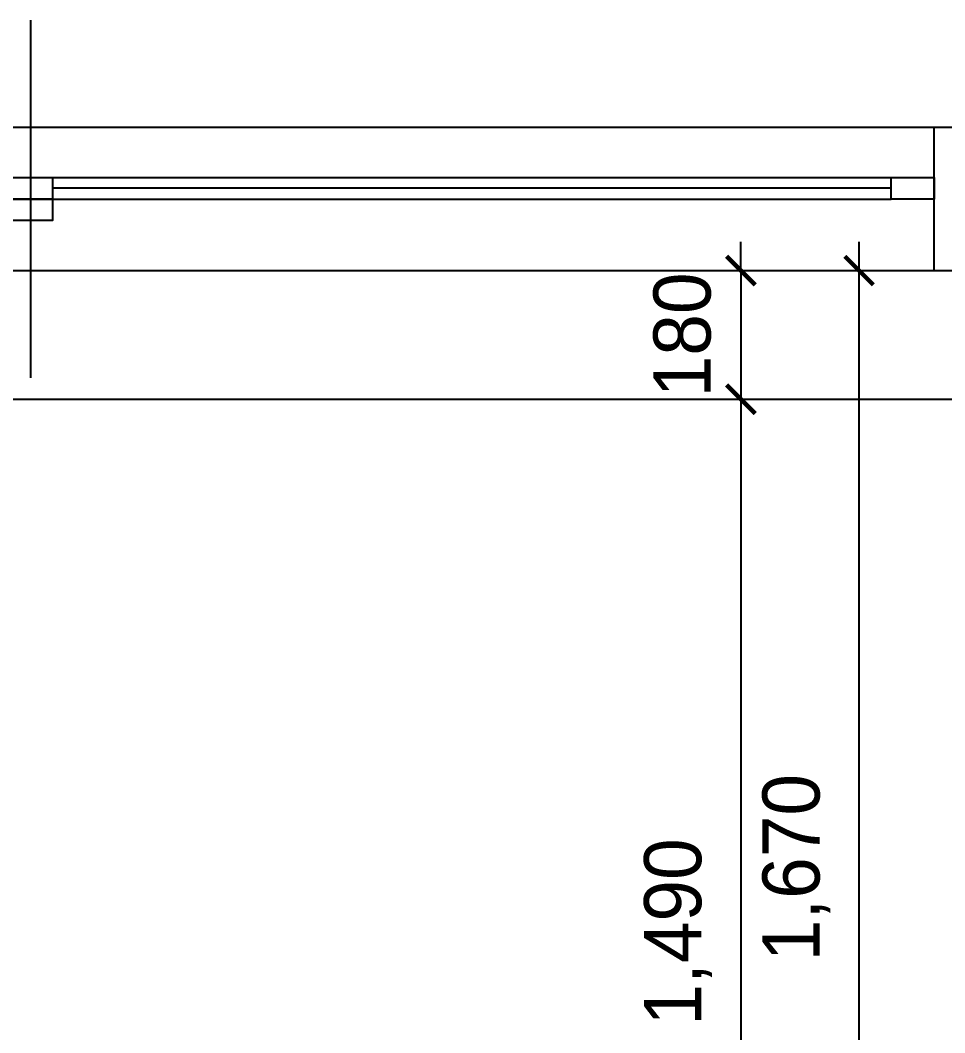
# Model space of a CAD drawing. Header units: inches. Extents: x 3778 to 56227, y -16914 to 35091.
# Drawn here: x 17202 to 18495, y 17253 to 18669 of the extents above; entities that cross this region are included whole.
import ezdxf

# ---------------------------------------------------------------- set-up
doc = ezdxf.new("R2010")
doc.units = ezdxf.units.IN
doc.header["$LTSCALE"] = 100
doc.header["$MEASUREMENT"] = 0
doc.header["$PDSIZE"] = 700.071425
for name, color, linetype in [('07-DIM WAL', 5, 'Continuous'), ('RC-LIGHT', 7, 'Continuous'), ('도면층4', 4, 'Continuous'), ('도면층5', 5, 'Continuous')]:
    doc.layers.add(name, color=color, linetype=linetype)
doc.styles.add('HY 울릉도 L', font='')
doc.styles.get('HY 울릉도 L').set_extended_font_data('HY울릉도L')
doc.dimstyles.new('40', dxfattribs={"dimscale": 40, "dimtxt": 2, "dimasz": 1, "dimexe": 1, "dimexo": 1, "dimgap": 1, "dimtad": 1, "dimdec": 0, "dimrnd": 0.05, "dimdsep": 46, "dimlunit": 6, "dimtxsty": 'HY 울릉도 L', "dimblk": 'ARCHTICK', "dimcen": 2.5, "dimdle": 1, "dimclrd": 133, "dimclre": 133, "dimclrt": 30, "dimadec": 0, "dimazin": 0, "dimtfac": 1, "dimtdec": 0, "dimtix": 1, "dimtmove": 2, "dimatfit": 3, "dimldrblk": 'ARCHTICK', "dimfxl": 0, "dimlwd": -1, "dimlwe": -1, "dimarcsym": 0})

# ---------------------------------------------------------------- blocks, each defined once
blk = doc.blocks.new('FSFF')
at = {"layer": '도면층4'}
for p, q in [((49094.4, 8197.4), (49094.4, 8697.4)), ((50387.4, 8547.4), (45887.4, 8547.4)), ((50357.4, 8347.4), (50357.4, 8547.4)), ((50297.4, 8462.4), (49124.4, 8462.4)), ((45887.4, 8347.4), (50387.4, 8347.4))]:
    blk.add_line(p, q, dxfattribs=at)
for points in [[(49124.4, 8477.4), (49124.4, 8447.4), (49064.4, 8447.4), (49064.4, 8477.4)], [(50357.4, 8477.4), (50357.4, 8447.4), (50297.4, 8447.4), (50297.4, 8477.4)], [(49124.4, 8447.4), (49124.4, 8417.4), (49064.4, 8417.4), (49064.4, 8447.4)]]:
    blk.add_lwpolyline(points, close=True, dxfattribs=at)
at = {"layer": '도면층5'}
for p, q in [((49124.4, 8477.4), (50297.4, 8477.4)), ((49124.4, 8447.4), (50297.4, 8447.4))]:
    blk.add_line(p, q, dxfattribs=at)
blk = doc.blocks.new('_ArchTick')
at = {"color": 0, "linetype": 'ByBlock', "const_width": 0.15}
blk.add_lwpolyline([(-0.5, -0.5), (0.5, 0.5)], dxfattribs=at)
blk = doc.blocks.new('*D47')
at = {"layer": '07-DIM WAL', "color": 133}
for p, q in [((18209.7, 18319.4), (18209.7, 18359.4)), ((18049.7, 18319.4), (18249.7, 18319.4)), ((18209.7, 18319.4), (18209.7, 18139.4)), ((18049.7, 18139.4), (18249.7, 18139.4)), ((18209.7, 18139.4), (18209.7, 18099.4))]:
    blk.add_line(p, q, dxfattribs=at)
at = {"layer": 'Defpoints', "color": 0}
for p in [(18009.7, 18319.4), (18009.7, 18139.4), (18209.7, 18139.4)]:
    blk.add_point(p, dxfattribs=at)
at = {"layer": '07-DIM WAL', "color": 133, "xscale": 40, "yscale": 40, "zscale": 40}
for p, rotation in [((18209.7, 18319.4), 270), ((18209.7, 18139.4), 90)]:
    blk.add_blockref('_ArchTick', p, dxfattribs=dict(at, rotation=rotation))
at = {"layer": '07-DIM WAL', "color": 30, "insert": (18127.9, 18229.4), "char_height": 80, "attachment_point": 5, "rotation": 90, "style": 'HY 울릉도 L'}
blk.add_mtext('180', dxfattribs=at)
blk = doc.blocks.new('*D48')
at = {"layer": '07-DIM WAL', "color": 133}
for p, q in [((18209.7, 18179.4), (18209.7, 16609.4)), ((18049.7, 18139.4), (18249.7, 18139.4)), ((18079.8, 16649.4), (18249.7, 16649.4))]:
    blk.add_line(p, q, dxfattribs=at)
at = {"layer": 'Defpoints', "color": 0}
for p in [(18009.7, 18139.4), (18039.8, 16649.4), (18209.7, 16649.4)]:
    blk.add_point(p, dxfattribs=at)
at = {"layer": '07-DIM WAL', "color": 133, "xscale": 40, "yscale": 40, "zscale": 40}
for p, rotation in [((18209.7, 18139.4), 90), ((18209.7, 16649.4), 270)]:
    blk.add_blockref('_ArchTick', p, dxfattribs=dict(at, rotation=rotation))
at = {"layer": '07-DIM WAL', "color": 30, "insert": (18121.7, 17394.4), "char_height": 80, "attachment_point": 5, "rotation": 90, "style": 'HY 울릉도 L'}
blk.add_mtext('1,490', dxfattribs=at)
blk = doc.blocks.new('*D46')
at = {"layer": '07-DIM WAL', "color": 133}
for p, q in [((18375.1, 16609.4), (18375.1, 18359.4)), ((18049.7, 18319.4), (18415.1, 18319.4)), ((18079.8, 16649.4), (18415.1, 16649.4))]:
    blk.add_line(p, q, dxfattribs=at)
at = {"layer": 'Defpoints', "color": 0}
for p in [(18009.7, 18319.4), (18375.1, 18319.4), (18039.8, 16649.4)]:
    blk.add_point(p, dxfattribs=at)
at = {"layer": '07-DIM WAL', "color": 133, "xscale": 40, "yscale": 40, "zscale": 40}
for p, rotation in [((18375.1, 18319.4), 90), ((18375.1, 16649.4), 270)]:
    blk.add_blockref('_ArchTick', p, dxfattribs=dict(at, rotation=rotation))
at = {"layer": '07-DIM WAL', "color": 30, "insert": (18287.2, 17484.4), "char_height": 80, "attachment_point": 5, "rotation": 90, "style": 'HY 울릉도 L'}
blk.add_mtext('1,670', dxfattribs=at)

msp = doc.modelspace()

# ---------------------------------------------------------------- linework, layer by layer
at = {"layer": 'RC-LIGHT'}
msp.add_lwpolyline([(14009.8, 18139.4), (18509.8, 18139.4)], dxfattribs=at)

# ---------------------------------------------------------------- block references
at = {"layer": '07-DIM WAL'}
msp.add_blockref('FSFF', (-31877.6, 9972), dxfattribs=at)

# ---------------------------------------------------------------- dimensions: what is measured, and where the dimension line sits
for base, p1, p2, picture, middle in [((18209.7, 18139.4), (18009.7, 18319.4), (18009.7, 18139.4), '*D47', (18127.9, 18229.4)), ((18375.1, 18319.4), (18039.8, 16649.4), (18009.7, 18319.4), '*D46', (18287.2, 17484.4)), ((18209.7, 16649.4), (18009.7, 18139.4), (18039.8, 16649.4), '*D48', (18121.7, 17394.4))]:
    dim = msp.add_linear_dim(base=base, p1=p1, p2=p2, angle=90, dimstyle='40', override={"dimfxl": 1.25}, dxfattribs=at)
    dim.commit()
    dim.dimension.update_dxf_attribs({"geometry": picture, "text_midpoint": middle})

doc.saveas('drawing.dxf')
